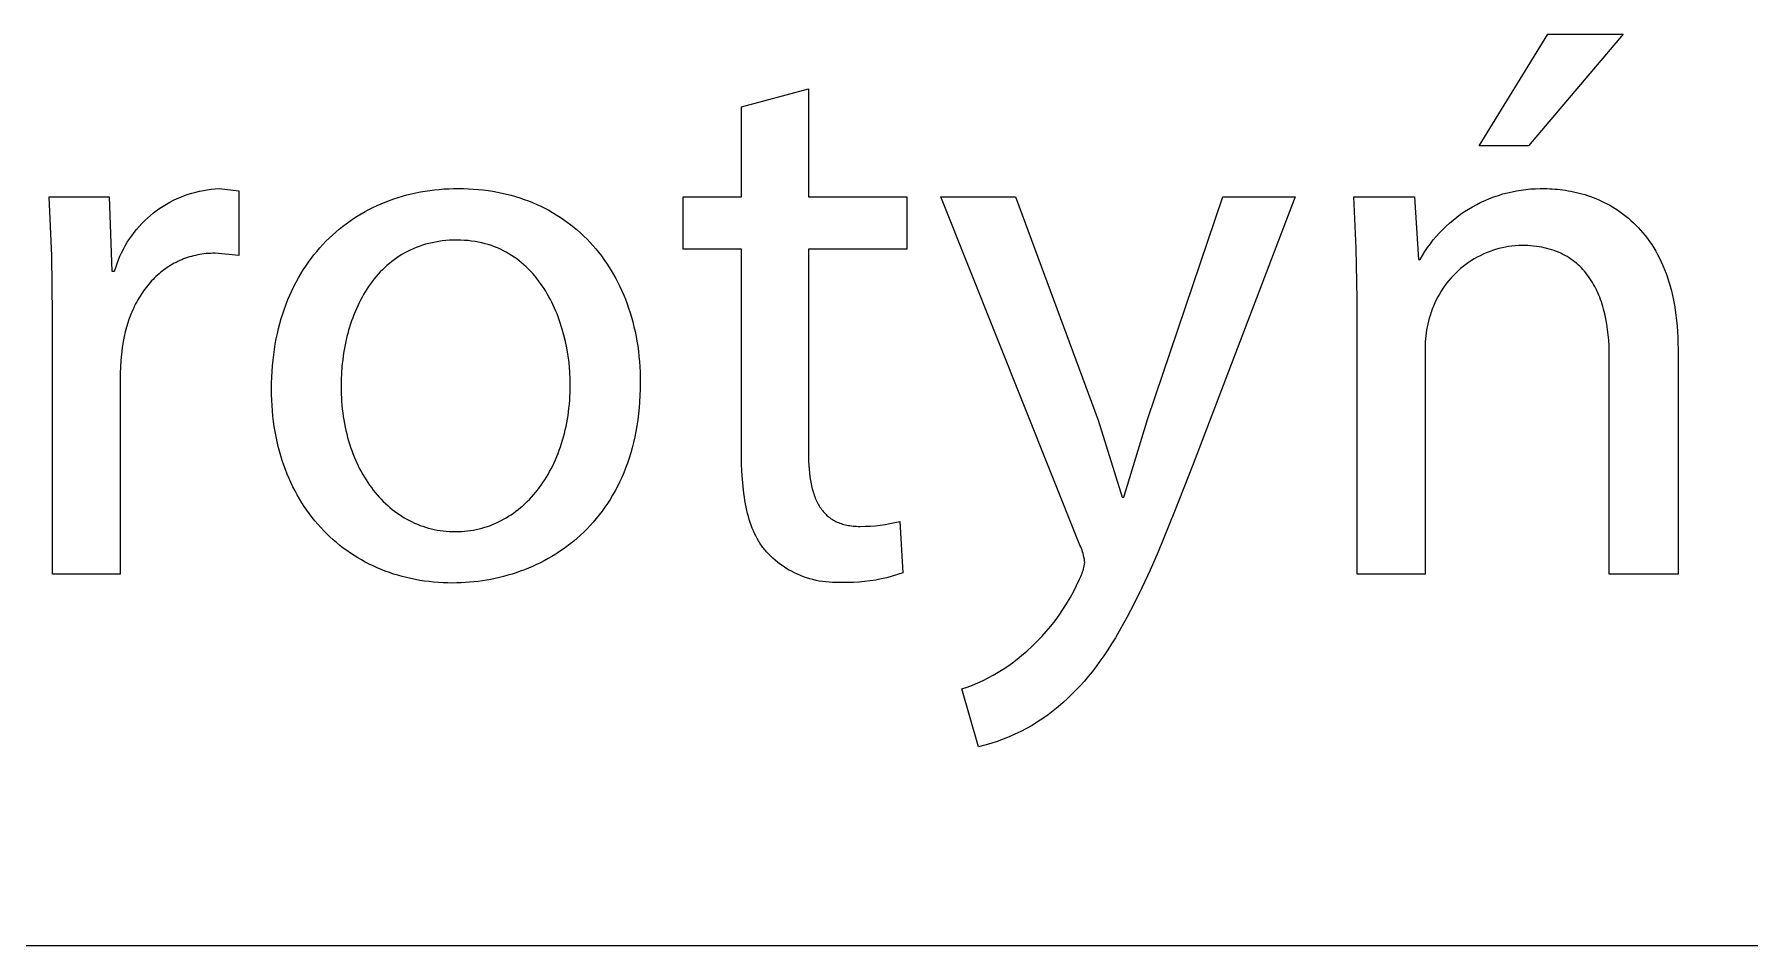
# Model space of a CAD drawing. Header units: millimetres. Extents: x -1283 to 2747, y -259 to 2557.
# Drawn here: x 2110.9 to 2199.6, y -258.7 to -211.5 of the extents above; entities that cross this region are included whole.
import ezdxf

# ---------------------------------------------------------------- set-up
doc = ezdxf.new("R2010")
doc.units = ezdxf.units.MM
doc.header["$MEASUREMENT"] = 0
doc.layers.add('Domyślny', color=7, linetype='Continuous', true_color=0x000000)

msp = doc.modelspace()

# ---------------------------------------------------------------- linework, layer by layer
at = {"layer": 'Domyślny', "color": 18, "lineweight": 15, "true_color": 0x000000}
for p, q in [((2185.637, -217.315), (2189.194, -211.544)), ((2193.099, -211.544), (2188.187, -217.315)), ((2189.194, -211.544), (2193.099, -211.544)), ((2147.461, -215.288), (2150.924, -214.362)), ((2150.924, -214.362), (2150.924, -219.958)), ((2147.461, -219.958), (2147.461, -215.288)), ((2188.187, -217.315), (2185.637, -217.315)), ((2111.754, -223.01), (2111.628, -219.958)), ((2111.628, -219.958), (2114.728, -219.958)), ((2114.728, -219.958), (2114.862, -223.797)), ((2117.877, -220.226), (2118.058, -220.132)), ((2118.058, -220.132), (2118.243, -220.045)), ((2118.243, -220.045), (2118.431, -219.964)), ((2118.431, -219.964), (2118.621, -219.89)), ((2118.621, -219.89), (2118.814, -219.822)), ((2118.814, -219.822), (2119.01, -219.761)), ((2119.01, -219.761), (2119.207, -219.707)), ((2119.207, -219.707), (2119.406, -219.66)), ((2119.406, -219.66), (2119.606, -219.62)), ((2119.606, -219.62), (2119.808, -219.586)), ((2119.808, -219.586), (2120.011, -219.56)), ((2120.011, -219.56), (2120.214, -219.541)), ((2120.214, -219.541), (2120.419, -219.529)), ((2120.419, -219.529), (2121.438, -219.636)), ((2121.438, -219.636), (2121.438, -222.991)), ((2129.022, -220.221), (2129.241, -220.137)), ((2129.241, -220.137), (2129.462, -220.058)), ((2129.462, -220.058), (2129.687, -219.985)), ((2129.687, -219.985), (2129.913, -219.917)), ((2129.913, -219.917), (2130.143, -219.854)), ((2130.143, -219.854), (2130.374, -219.797)), ((2130.374, -219.797), (2130.609, -219.745)), ((2130.609, -219.745), (2130.845, -219.698)), ((2130.845, -219.698), (2131.084, -219.657)), ((2131.084, -219.657), (2131.324, -219.621)), ((2131.324, -219.621), (2131.567, -219.59)), ((2131.567, -219.59), (2131.812, -219.565)), ((2131.812, -219.565), (2132.059, -219.546)), ((2132.059, -219.546), (2132.307, -219.532)), ((2132.307, -219.532), (2132.558, -219.524)), ((2132.558, -219.524), (2132.81, -219.521)), ((2132.81, -219.521), (2133.071, -219.524)), ((2133.071, -219.524), (2133.33, -219.533)), ((2133.33, -219.533), (2133.586, -219.548)), ((2133.586, -219.548), (2133.84, -219.568)), ((2133.84, -219.568), (2134.09, -219.595)), ((2134.09, -219.595), (2134.338, -219.627)), ((2134.338, -219.627), (2134.583, -219.664)), ((2134.583, -219.664), (2134.825, -219.708)), ((2134.825, -219.708), (2135.063, -219.757)), ((2135.063, -219.757), (2135.299, -219.811)), ((2135.299, -219.811), (2135.532, -219.871)), ((2135.532, -219.871), (2135.761, -219.937)), ((2135.761, -219.937), (2135.987, -220.008)), ((2135.987, -220.008), (2136.21, -220.084)), ((2136.21, -220.084), (2136.43, -220.165)), ((2136.43, -220.165), (2136.646, -220.252)), ((2144.441, -222.669), (2144.441, -219.958)), ((2144.441, -219.958), (2147.461, -219.958)), ((2150.924, -219.958), (2156.01, -219.958)), ((2156.01, -219.958), (2156.01, -222.669)), ((2164.974, -237.969), (2157.767, -219.958)), ((2157.767, -219.958), (2161.632, -219.958)), ((2161.632, -219.958), (2165.913, -231.5)), ((2168.49, -231.42), (2172.368, -219.958)), ((2176.113, -219.958), (2170.798, -233.876)), ((2172.368, -219.958), (2176.113, -219.958)), ((2179.28, -222.601), (2179.155, -219.958)), ((2179.155, -219.958), (2182.295, -219.958)), ((2182.295, -219.958), (2182.497, -223.193)), ((2185.727, -220.237), (2185.949, -220.135)), ((2185.949, -220.135), (2186.173, -220.041)), ((2186.173, -220.041), (2186.401, -219.954)), ((2186.401, -219.954), (2186.632, -219.875)), ((2186.632, -219.875), (2186.865, -219.804)), ((2186.865, -219.804), (2187.1, -219.741)), ((2187.1, -219.741), (2187.338, -219.686)), ((2187.338, -219.686), (2187.577, -219.639)), ((2187.577, -219.639), (2187.817, -219.6)), ((2187.817, -219.6), (2188.059, -219.569)), ((2188.059, -219.569), (2188.302, -219.547)), ((2188.302, -219.547), (2188.545, -219.533)), ((2188.545, -219.533), (2188.789, -219.527)), ((2188.789, -219.527), (2189.033, -219.529)), ((2189.033, -219.529), (2189.16, -219.53)), ((2189.16, -219.53), (2189.29, -219.534)), ((2189.29, -219.534), (2189.421, -219.54)), ((2189.421, -219.54), (2189.555, -219.549)), ((2189.555, -219.549), (2189.69, -219.56)), ((2189.69, -219.56), (2189.826, -219.574)), ((2189.826, -219.574), (2189.964, -219.591)), ((2189.964, -219.591), (2190.103, -219.611)), ((2190.103, -219.611), (2190.244, -219.634)), ((2190.244, -219.634), (2190.385, -219.66)), ((2190.385, -219.66), (2190.528, -219.689)), ((2190.528, -219.689), (2190.671, -219.722)), ((2190.671, -219.722), (2190.815, -219.757)), ((2190.815, -219.757), (2190.959, -219.797)), ((2190.959, -219.797), (2191.104, -219.839)), ((2191.104, -219.839), (2191.248, -219.885)), ((2191.248, -219.885), (2191.393, -219.935)), ((2191.393, -219.935), (2191.538, -219.988)), ((2191.538, -219.988), (2191.683, -220.046)), ((2191.683, -220.046), (2191.828, -220.107)), ((2191.828, -220.107), (2191.972, -220.172)), ((2191.972, -220.172), (2192.116, -220.241)), ((2116.562, -221.191), (2116.711, -221.051)), ((2116.711, -221.051), (2116.865, -220.916)), ((2116.865, -220.916), (2117.023, -220.787)), ((2117.023, -220.787), (2117.186, -220.663)), ((2117.186, -220.663), (2117.353, -220.545)), ((2117.353, -220.545), (2117.524, -220.433)), ((2117.524, -220.433), (2117.698, -220.326)), ((2117.698, -220.326), (2117.877, -220.226)), ((2127.377, -221.076), (2127.572, -220.952)), ((2127.572, -220.952), (2127.77, -220.832)), ((2127.77, -220.832), (2127.971, -220.717)), ((2127.971, -220.717), (2128.175, -220.608)), ((2128.175, -220.608), (2128.382, -220.503)), ((2128.382, -220.503), (2128.592, -220.404)), ((2128.592, -220.404), (2128.806, -220.31)), ((2128.806, -220.31), (2129.022, -220.221)), ((2136.646, -220.252), (2136.859, -220.343)), ((2136.859, -220.343), (2137.069, -220.44)), ((2137.069, -220.44), (2137.275, -220.542)), ((2137.275, -220.542), (2137.478, -220.649)), ((2137.478, -220.649), (2137.677, -220.761)), ((2137.677, -220.761), (2137.872, -220.878)), ((2137.872, -220.878), (2138.064, -221)), ((2138.064, -221), (2138.252, -221.127)), ((2184.292, -221.152), (2184.483, -221)), ((2184.483, -221), (2184.679, -220.856)), ((2184.679, -220.856), (2184.88, -220.718)), ((2184.88, -220.718), (2185.086, -220.587)), ((2185.086, -220.587), (2185.296, -220.463)), ((2185.296, -220.463), (2185.509, -220.347)), ((2185.509, -220.347), (2185.727, -220.237)), ((2192.116, -220.241), (2192.259, -220.314)), ((2192.259, -220.314), (2192.401, -220.392)), ((2192.401, -220.392), (2192.542, -220.473)), ((2192.542, -220.473), (2192.682, -220.559)), ((2192.682, -220.559), (2192.821, -220.65)), ((2192.821, -220.65), (2192.959, -220.745)), ((2192.959, -220.745), (2193.095, -220.844)), ((2193.095, -220.844), (2193.229, -220.949)), ((2193.229, -220.949), (2193.362, -221.057)), ((2193.362, -221.057), (2193.493, -221.171)), ((2115.895, -221.965), (2116.018, -221.801)), ((2116.018, -221.801), (2116.146, -221.642)), ((2116.146, -221.642), (2116.279, -221.487)), ((2116.279, -221.487), (2116.418, -221.336)), ((2116.418, -221.336), (2116.562, -221.191)), ((2126.114, -222.088), (2126.283, -221.929)), ((2126.283, -221.929), (2126.457, -221.774)), ((2126.457, -221.774), (2126.634, -221.625)), ((2126.634, -221.625), (2126.814, -221.48)), ((2126.814, -221.48), (2126.998, -221.341)), ((2126.998, -221.341), (2127.186, -221.206)), ((2127.186, -221.206), (2127.377, -221.076)), ((2138.252, -221.127), (2138.436, -221.258)), ((2138.436, -221.258), (2138.616, -221.394)), ((2138.616, -221.394), (2138.793, -221.535)), ((2138.793, -221.535), (2138.966, -221.68)), ((2138.966, -221.68), (2139.135, -221.83)), ((2139.135, -221.83), (2139.3, -221.985)), ((2183.418, -221.999), (2183.581, -221.818)), ((2183.581, -221.818), (2183.75, -221.643)), ((2183.75, -221.643), (2183.925, -221.473)), ((2183.925, -221.473), (2184.106, -221.309)), ((2184.106, -221.309), (2184.292, -221.152)), ((2193.493, -221.171), (2193.622, -221.29)), ((2193.622, -221.29), (2193.749, -221.414)), ((2193.749, -221.414), (2193.874, -221.542)), ((2193.874, -221.542), (2193.996, -221.676)), ((2193.996, -221.676), (2194.116, -221.815)), ((2194.116, -221.815), (2194.233, -221.96)), ((2194.233, -221.96), (2194.348, -222.11)), ((2115.287, -223.028), (2115.373, -222.842)), ((2115.373, -222.842), (2115.465, -222.66)), ((2115.465, -222.66), (2115.563, -222.48)), ((2115.563, -222.48), (2115.668, -222.305)), ((2115.668, -222.305), (2115.779, -222.133)), ((2115.779, -222.133), (2115.895, -221.965)), ((2125.327, -222.956), (2125.476, -222.773)), ((2125.476, -222.773), (2125.629, -222.594)), ((2125.629, -222.594), (2125.787, -222.421)), ((2125.787, -222.421), (2125.948, -222.252)), ((2125.948, -222.252), (2126.114, -222.088)), ((2130.169, -222.778), (2130.025, -222.855)), ((2130.316, -222.706), (2130.169, -222.778)), ((2130.467, -222.638), (2130.316, -222.706)), ((2130.621, -222.574), (2130.467, -222.638)), ((2130.778, -222.515), (2130.621, -222.574)), ((2130.938, -222.46), (2130.778, -222.515)), ((2131.102, -222.41), (2130.938, -222.46)), ((2131.269, -222.365), (2131.102, -222.41)), ((2131.44, -222.325), (2131.269, -222.365)), ((2131.614, -222.29), (2131.44, -222.325)), ((2131.791, -222.261), (2131.614, -222.29)), ((2131.972, -222.236), (2131.791, -222.261)), ((2132.156, -222.217), (2131.972, -222.236)), ((2132.344, -222.203), (2132.156, -222.217)), ((2132.535, -222.194), (2132.344, -222.203)), ((2132.729, -222.192), (2132.535, -222.194)), ((2132.924, -222.195), (2132.729, -222.192)), ((2133.116, -222.204), (2132.924, -222.195)), ((2133.303, -222.219), (2133.116, -222.204)), ((2133.487, -222.239), (2133.303, -222.219)), ((2133.668, -222.266), (2133.487, -222.239)), ((2133.844, -222.298), (2133.668, -222.266)), ((2134.018, -222.335), (2133.844, -222.298)), ((2134.187, -222.378), (2134.018, -222.335)), ((2134.353, -222.426), (2134.187, -222.378)), ((2134.516, -222.479), (2134.353, -222.426)), ((2134.675, -222.537), (2134.516, -222.479)), ((2134.83, -222.6), (2134.675, -222.537)), ((2134.982, -222.667), (2134.83, -222.6)), ((2135.131, -222.74), (2134.982, -222.667)), ((2135.276, -222.816), (2135.131, -222.74)), ((2135.418, -222.897), (2135.276, -222.816)), ((2139.3, -221.985), (2139.461, -222.144)), ((2139.461, -222.144), (2139.617, -222.307)), ((2139.617, -222.307), (2139.77, -222.475)), ((2139.77, -222.475), (2139.919, -222.647)), ((2139.919, -222.647), (2140.063, -222.824)), ((2140.063, -222.824), (2140.203, -223.004)), ((2147.461, -222.669), (2144.441, -222.669)), ((2147.461, -233.325), (2147.461, -222.669)), ((2156.01, -222.669), (2150.924, -222.669)), ((2150.924, -222.669), (2150.924, -233.191)), ((2179.316, -225.246), (2179.28, -222.601)), ((2182.7, -222.982), (2182.83, -222.776)), ((2182.83, -222.776), (2182.967, -222.575)), ((2182.967, -222.575), (2183.111, -222.378)), ((2183.111, -222.378), (2183.261, -222.186)), ((2183.261, -222.186), (2183.418, -221.999)), ((2186.163, -222.792), (2186.002, -222.855)), ((2186.325, -222.733), (2186.163, -222.792)), ((2186.49, -222.681), (2186.325, -222.733)), ((2186.656, -222.634), (2186.49, -222.681)), ((2186.824, -222.593), (2186.656, -222.634)), ((2186.993, -222.557), (2186.824, -222.593)), ((2187.163, -222.528), (2186.993, -222.557)), ((2187.335, -222.504), (2187.163, -222.528)), ((2187.506, -222.486), (2187.335, -222.504)), ((2187.679, -222.474), (2187.506, -222.486)), ((2187.852, -222.468), (2187.679, -222.474)), ((2188.007, -222.47), (2187.852, -222.468)), ((2188.16, -222.476), (2188.007, -222.47)), ((2188.309, -222.485), (2188.16, -222.476)), ((2188.455, -222.498), (2188.309, -222.485)), ((2188.598, -222.515), (2188.455, -222.498)), ((2188.738, -222.536), (2188.598, -222.515)), ((2188.875, -222.56), (2188.738, -222.536)), ((2189.009, -222.587), (2188.875, -222.56)), ((2189.14, -222.618), (2189.009, -222.587)), ((2189.268, -222.653), (2189.14, -222.618)), ((2189.393, -222.69), (2189.268, -222.653)), ((2189.515, -222.731), (2189.393, -222.69)), ((2189.634, -222.776), (2189.515, -222.731)), ((2189.75, -222.823), (2189.634, -222.776)), ((2189.863, -222.874), (2189.75, -222.823)), ((2194.348, -222.11), (2194.459, -222.265)), ((2194.459, -222.265), (2194.568, -222.426)), ((2194.568, -222.426), (2194.673, -222.592)), ((2194.673, -222.592), (2194.775, -222.764)), ((2194.775, -222.764), (2194.874, -222.942)), ((2111.789, -226.065), (2111.754, -223.01)), ((2115.01, -223.797), (2115.069, -223.601)), ((2115.069, -223.601), (2115.135, -223.407)), ((2115.135, -223.407), (2115.208, -223.216)), ((2115.208, -223.216), (2115.287, -223.028)), ((2117.561, -223.733), (2117.476, -223.797)), ((2117.647, -223.67), (2117.561, -223.733)), ((2117.734, -223.61), (2117.647, -223.67)), ((2117.823, -223.552), (2117.734, -223.61)), ((2117.913, -223.496), (2117.823, -223.552)), ((2118.005, -223.443), (2117.913, -223.496)), ((2118.097, -223.391), (2118.005, -223.443)), ((2118.192, -223.342), (2118.097, -223.391)), ((2118.287, -223.295), (2118.192, -223.342)), ((2118.384, -223.25), (2118.287, -223.295)), ((2118.482, -223.208), (2118.384, -223.25)), ((2118.581, -223.168), (2118.482, -223.208)), ((2118.682, -223.131), (2118.581, -223.168)), ((2118.784, -223.096), (2118.682, -223.131)), ((2118.887, -223.063), (2118.784, -223.096)), ((2118.991, -223.033), (2118.887, -223.063)), ((2119.097, -223.005), (2118.991, -223.033)), ((2119.204, -222.98), (2119.097, -223.005)), ((2119.312, -222.957), (2119.204, -222.98)), ((2119.421, -222.937), (2119.312, -222.957)), ((2119.531, -222.92), (2119.421, -222.937)), ((2119.643, -222.905), (2119.531, -222.92)), ((2119.755, -222.893), (2119.643, -222.905)), ((2119.869, -222.883), (2119.755, -222.893)), ((2119.984, -222.876), (2119.869, -222.883)), ((2120.1, -222.872), (2119.984, -222.876)), ((2120.217, -222.871), (2120.1, -222.872)), ((2121.438, -222.991), (2120.217, -222.871)), ((2124.645, -223.941), (2124.773, -223.734)), ((2124.773, -223.734), (2124.904, -223.533)), ((2124.904, -223.533), (2125.041, -223.336)), ((2125.041, -223.336), (2125.182, -223.143)), ((2125.182, -223.143), (2125.327, -222.956)), ((2128.876, -223.725), (2128.764, -223.839)), ((2128.991, -223.613), (2128.876, -223.725)), ((2129.109, -223.506), (2128.991, -223.613)), ((2129.23, -223.401), (2129.109, -223.506)), ((2129.355, -223.301), (2129.23, -223.401)), ((2129.482, -223.204), (2129.355, -223.301)), ((2129.613, -223.111), (2129.482, -223.204)), ((2129.747, -223.022), (2129.613, -223.111)), ((2129.885, -222.936), (2129.747, -223.022)), ((2130.025, -222.855), (2129.885, -222.936)), ((2135.556, -222.983), (2135.418, -222.897)), ((2135.691, -223.072), (2135.556, -222.983)), ((2135.823, -223.166), (2135.691, -223.072)), ((2135.951, -223.263), (2135.823, -223.166)), ((2136.076, -223.365), (2135.951, -223.263)), ((2136.197, -223.47), (2136.076, -223.365)), ((2136.316, -223.578), (2136.197, -223.47)), ((2136.431, -223.691), (2136.316, -223.578)), ((2136.543, -223.806), (2136.431, -223.691)), ((2140.203, -223.004), (2140.339, -223.189)), ((2140.339, -223.189), (2140.47, -223.378)), ((2140.47, -223.378), (2140.597, -223.571)), ((2140.597, -223.571), (2140.72, -223.768)), ((2182.497, -223.193), (2182.577, -223.193)), ((2182.577, -223.193), (2182.7, -222.982)), ((2184.68, -223.664), (2184.55, -223.778)), ((2184.814, -223.554), (2184.68, -223.664)), ((2184.951, -223.449), (2184.814, -223.554)), ((2185.092, -223.349), (2184.951, -223.449)), ((2185.237, -223.254), (2185.092, -223.349)), ((2185.384, -223.164), (2185.237, -223.254)), ((2185.534, -223.079), (2185.384, -223.164)), ((2185.688, -222.999), (2185.534, -223.079)), ((2185.844, -222.925), (2185.688, -222.999)), ((2186.002, -222.855), (2185.844, -222.925)), ((2189.974, -222.928), (2189.863, -222.874)), ((2190.081, -222.985), (2189.974, -222.928)), ((2190.186, -223.045), (2190.081, -222.985)), ((2190.288, -223.108), (2190.186, -223.045)), ((2190.387, -223.174), (2190.288, -223.108)), ((2190.484, -223.243), (2190.387, -223.174)), ((2190.578, -223.314), (2190.484, -223.243)), ((2190.669, -223.389), (2190.578, -223.314)), ((2190.757, -223.466), (2190.669, -223.389)), ((2190.843, -223.546), (2190.757, -223.466)), ((2190.926, -223.628), (2190.843, -223.546)), ((2191.007, -223.713), (2190.926, -223.628)), ((2191.084, -223.801), (2191.007, -223.713)), ((2194.874, -222.942), (2194.969, -223.126)), ((2194.969, -223.126), (2195.061, -223.315)), ((2195.061, -223.315), (2195.149, -223.511)), ((2195.149, -223.511), (2195.232, -223.713)), ((2195.232, -223.713), (2195.312, -223.921)), ((2114.862, -223.797), (2115.01, -223.797)), ((2116.711, -224.553), (2116.643, -224.639)), ((2116.781, -224.469), (2116.711, -224.553)), ((2116.852, -224.386), (2116.781, -224.469)), ((2116.925, -224.306), (2116.852, -224.386)), ((2116.999, -224.227), (2116.925, -224.306)), ((2117.075, -224.151), (2116.999, -224.227)), ((2117.152, -224.076), (2117.075, -224.151)), ((2117.231, -224.003), (2117.152, -224.076)), ((2117.312, -223.933), (2117.231, -224.003)), ((2117.393, -223.864), (2117.312, -223.933)), ((2117.476, -223.797), (2117.393, -223.864)), ((2124.183, -224.811), (2124.291, -224.587)), ((2124.291, -224.587), (2124.404, -224.367)), ((2124.404, -224.367), (2124.523, -224.152)), ((2124.523, -224.152), (2124.645, -223.941)), ((2128.16, -224.592), (2128.07, -224.728)), ((2128.253, -224.459), (2128.16, -224.592)), ((2128.349, -224.329), (2128.253, -224.459)), ((2128.448, -224.202), (2128.349, -224.329)), ((2128.55, -224.078), (2128.448, -224.202)), ((2128.656, -223.957), (2128.55, -224.078)), ((2128.764, -223.839), (2128.656, -223.957)), ((2136.651, -223.925), (2136.543, -223.806)), ((2136.757, -224.046), (2136.651, -223.925)), ((2136.859, -224.171), (2136.757, -224.046)), ((2136.958, -224.299), (2136.859, -224.171)), ((2137.054, -224.429), (2136.958, -224.299)), ((2137.147, -224.562), (2137.054, -224.429)), ((2137.237, -224.698), (2137.147, -224.562)), ((2140.72, -223.768), (2140.838, -223.969)), ((2140.838, -223.969), (2140.952, -224.174)), ((2140.952, -224.174), (2141.061, -224.383)), ((2141.061, -224.383), (2141.165, -224.595)), ((2141.165, -224.595), (2141.265, -224.812)), ((2183.859, -224.548), (2183.76, -224.69)), ((2183.963, -224.41), (2183.859, -224.548)), ((2184.072, -224.276), (2183.963, -224.41)), ((2184.185, -224.145), (2184.072, -224.276)), ((2184.303, -224.018), (2184.185, -224.145)), ((2184.424, -223.896), (2184.303, -224.018)), ((2184.55, -223.778), (2184.424, -223.896)), ((2191.16, -223.891), (2191.084, -223.801)), ((2191.233, -223.984), (2191.16, -223.891)), ((2191.303, -224.079), (2191.233, -223.984)), ((2191.371, -224.176), (2191.303, -224.079)), ((2191.437, -224.275), (2191.371, -224.176)), ((2191.5, -224.377), (2191.437, -224.275)), ((2191.56, -224.481), (2191.5, -224.377)), ((2191.618, -224.588), (2191.56, -224.481)), ((2191.674, -224.696), (2191.618, -224.588)), ((2195.312, -223.921), (2195.387, -224.135)), ((2195.387, -224.135), (2195.459, -224.356)), ((2195.459, -224.356), (2195.525, -224.583)), ((2195.525, -224.583), (2195.587, -224.816)), ((2116.1, -225.491), (2116.048, -225.594)), ((2116.154, -225.39), (2116.1, -225.491)), ((2116.209, -225.29), (2116.154, -225.39)), ((2116.267, -225.192), (2116.209, -225.29)), ((2116.325, -225.095), (2116.267, -225.192)), ((2116.386, -225.001), (2116.325, -225.095)), ((2116.447, -224.908), (2116.386, -225.001)), ((2116.511, -224.816), (2116.447, -224.908)), ((2116.576, -224.727), (2116.511, -224.816)), ((2116.643, -224.639), (2116.576, -224.727)), ((2123.798, -225.753), (2123.887, -225.511)), ((2123.887, -225.511), (2123.98, -225.273)), ((2123.98, -225.273), (2124.079, -225.04)), ((2124.079, -225.04), (2124.183, -224.811)), ((2127.665, -225.442), (2127.593, -225.592)), ((2127.74, -225.295), (2127.665, -225.442)), ((2127.818, -225.149), (2127.74, -225.295)), ((2127.899, -225.006), (2127.818, -225.149)), ((2127.983, -224.866), (2127.899, -225.006)), ((2128.07, -224.728), (2127.983, -224.866)), ((2137.324, -224.836), (2137.237, -224.698)), ((2137.407, -224.976), (2137.324, -224.836)), ((2137.488, -225.119), (2137.407, -224.976)), ((2137.565, -225.263), (2137.488, -225.119)), ((2137.64, -225.41), (2137.565, -225.263)), ((2137.712, -225.558), (2137.64, -225.41)), ((2141.265, -224.812), (2141.36, -225.032)), ((2141.36, -225.032), (2141.451, -225.255)), ((2141.451, -225.255), (2141.536, -225.483)), ((2141.536, -225.483), (2141.617, -225.714)), ((2179.316, -239.485), (2179.316, -225.246)), ((2183.34, -225.444), (2183.272, -225.603)), ((2183.414, -225.287), (2183.34, -225.444)), ((2183.493, -225.134), (2183.414, -225.287)), ((2183.577, -224.983), (2183.493, -225.134)), ((2183.666, -224.835), (2183.577, -224.983)), ((2183.76, -224.69), (2183.666, -224.835)), ((2191.728, -224.806), (2191.674, -224.696)), ((2191.779, -224.919), (2191.728, -224.806)), ((2191.828, -225.033), (2191.779, -224.919)), ((2191.875, -225.149), (2191.828, -225.033)), ((2191.919, -225.267), (2191.875, -225.149)), ((2191.961, -225.387), (2191.919, -225.267)), ((2192.001, -225.509), (2191.961, -225.387)), ((2192.039, -225.632), (2192.001, -225.509)), ((2195.587, -224.816), (2195.645, -225.056)), ((2195.645, -225.056), (2195.697, -225.303)), ((2195.697, -225.303), (2195.745, -225.557)), ((2111.789, -239.485), (2111.789, -226.065)), ((2115.732, -226.356), (2115.693, -226.471)), ((2115.772, -226.243), (2115.732, -226.356)), ((2115.813, -226.131), (2115.772, -226.243)), ((2115.857, -226.021), (2115.813, -226.131)), ((2115.902, -225.912), (2115.857, -226.021)), ((2115.949, -225.804), (2115.902, -225.912)), ((2115.998, -225.698), (2115.949, -225.804)), ((2116.048, -225.594), (2115.998, -225.698)), ((2123.564, -226.506), (2123.637, -226.25)), ((2123.637, -226.25), (2123.715, -226)), ((2123.715, -226), (2123.798, -225.753)), ((2127.278, -226.37), (2127.224, -226.531)), ((2127.335, -226.211), (2127.278, -226.37)), ((2127.395, -226.053), (2127.335, -226.211)), ((2127.458, -225.898), (2127.395, -226.053)), ((2127.524, -225.744), (2127.458, -225.898)), ((2127.593, -225.592), (2127.524, -225.744)), ((2137.78, -225.708), (2137.712, -225.558)), ((2137.846, -225.86), (2137.78, -225.708)), ((2137.909, -226.013), (2137.846, -225.86)), ((2137.969, -226.168), (2137.909, -226.013)), ((2138.026, -226.324), (2137.969, -226.168)), ((2138.08, -226.48), (2138.026, -226.324)), ((2141.617, -225.714), (2141.693, -225.948)), ((2141.693, -225.948), (2141.764, -226.186)), ((2141.764, -226.186), (2141.83, -226.428)), ((2183.011, -226.386), (2182.973, -226.535)), ((2183.053, -226.238), (2183.011, -226.386)), ((2183.101, -226.092), (2183.053, -226.238)), ((2183.152, -225.927), (2183.101, -226.092)), ((2183.209, -225.764), (2183.152, -225.927)), ((2183.272, -225.603), (2183.209, -225.764)), ((2192.075, -225.757), (2192.039, -225.632)), ((2192.108, -225.884), (2192.075, -225.757)), ((2192.139, -226.012), (2192.108, -225.884)), ((2192.196, -226.273), (2192.139, -226.012)), ((2192.244, -226.54), (2192.196, -226.273)), ((2195.745, -225.557), (2195.787, -225.817)), ((2195.787, -225.817), (2195.825, -226.084)), ((2195.825, -226.084), (2195.857, -226.358)), ((2195.857, -226.358), (2195.883, -226.639)), ((2115.502, -227.186), (2115.453, -227.434)), ((2115.558, -226.942), (2115.502, -227.186)), ((2115.622, -226.704), (2115.558, -226.942)), ((2115.693, -226.471), (2115.622, -226.704)), ((2123.379, -227.297), (2123.435, -227.029)), ((2123.435, -227.029), (2123.497, -226.765)), ((2123.497, -226.765), (2123.564, -226.506)), ((2127.036, -227.187), (2126.996, -227.354)), ((2127.079, -227.021), (2127.036, -227.187)), ((2127.124, -226.856), (2127.079, -227.021)), ((2127.173, -226.693), (2127.124, -226.856)), ((2127.224, -226.531), (2127.173, -226.693)), ((2138.131, -226.638), (2138.08, -226.48)), ((2138.18, -226.797), (2138.131, -226.638)), ((2138.268, -227.117), (2138.18, -226.797)), ((2138.346, -227.44), (2138.268, -227.117)), ((2141.83, -226.428), (2141.891, -226.672)), ((2141.891, -226.672), (2141.947, -226.92)), ((2141.947, -226.92), (2141.998, -227.172)), ((2141.998, -227.172), (2142.043, -227.426)), ((2182.87, -227.141), (2182.856, -227.294)), ((2182.888, -226.988), (2182.87, -227.141)), ((2182.911, -226.836), (2182.888, -226.988)), ((2182.94, -226.685), (2182.911, -226.836)), ((2182.973, -226.535), (2182.94, -226.685)), ((2192.285, -226.812), (2192.244, -226.54)), ((2192.318, -227.089), (2192.285, -226.812)), ((2192.343, -227.371), (2192.318, -227.089)), ((2195.883, -226.639), (2195.904, -226.928)), ((2195.904, -226.928), (2195.919, -227.223)), ((2195.919, -227.223), (2195.928, -227.526)), ((2115.366, -228.091), (2115.336, -228.422)), ((2115.405, -227.762), (2115.366, -228.091)), ((2115.453, -227.434), (2115.405, -227.762)), ((2123.21, -228.41), (2123.244, -228.126)), ((2123.244, -228.126), (2123.283, -227.845)), ((2123.283, -227.845), (2123.328, -227.569)), ((2123.328, -227.569), (2123.379, -227.297)), ((2126.865, -228.033), (2126.816, -228.376)), ((2126.925, -227.692), (2126.865, -228.033)), ((2126.996, -227.354), (2126.925, -227.692)), ((2138.413, -227.763), (2138.346, -227.44)), ((2138.469, -228.087), (2138.413, -227.763)), ((2138.514, -228.411), (2138.469, -228.087)), ((2142.043, -227.426), (2142.084, -227.684)), ((2142.084, -227.684), (2142.119, -227.945)), ((2142.119, -227.945), (2142.149, -228.209)), ((2182.848, -227.448), (2182.844, -227.602)), ((2182.844, -227.602), (2182.846, -227.756)), ((2182.846, -227.756), (2182.846, -239.485)), ((2182.856, -227.294), (2182.848, -227.448)), ((2192.36, -227.657), (2192.343, -227.371)), ((2192.371, -227.946), (2192.36, -227.657)), ((2192.374, -228.239), (2192.371, -227.946)), ((2195.928, -227.526), (2195.931, -227.836)), ((2195.931, -227.836), (2195.931, -239.485)), ((2115.316, -228.753), (2115.305, -229.084)), ((2115.336, -228.422), (2115.316, -228.753)), ((2123.146, -229.289), (2123.161, -228.992)), ((2123.161, -228.992), (2123.183, -228.699)), ((2123.183, -228.699), (2123.21, -228.41)), ((2126.778, -228.721), (2126.752, -229.068)), ((2126.816, -228.376), (2126.778, -228.721)), ((2138.549, -228.733), (2138.514, -228.411)), ((2138.574, -229.052), (2138.549, -228.733)), ((2138.589, -229.368), (2138.574, -229.052)), ((2142.149, -228.209), (2142.174, -228.476)), ((2142.174, -228.476), (2142.193, -228.746)), ((2142.193, -228.746), (2142.207, -229.019)), ((2142.207, -229.019), (2142.215, -229.294)), ((2192.374, -239.485), (2192.374, -228.239)), ((2115.305, -229.084), (2115.305, -239.485)), ((2123.134, -229.895), (2123.137, -229.59)), ((2123.136, -230.183), (2123.134, -229.895)), ((2123.137, -229.59), (2123.146, -229.289)), ((2126.736, -229.414), (2126.73, -229.761)), ((2126.73, -229.761), (2126.732, -229.961)), ((2126.752, -229.068), (2126.736, -229.414)), ((2138.587, -230.089), (2138.592, -229.886)), ((2138.594, -229.68), (2138.589, -229.368)), ((2138.592, -229.886), (2138.594, -229.68)), ((2142.214, -229.908), (2142.203, -230.237)), ((2142.218, -229.573), (2142.214, -229.908)), ((2142.215, -229.294), (2142.218, -229.573)), ((2123.145, -230.467), (2123.136, -230.183)), ((2123.16, -230.748), (2123.145, -230.467)), ((2123.181, -231.025), (2123.16, -230.748)), ((2126.732, -229.961), (2126.737, -230.159)), ((2126.737, -230.159), (2126.746, -230.356)), ((2126.746, -230.356), (2126.759, -230.551)), ((2126.759, -230.551), (2126.775, -230.744)), ((2126.775, -230.744), (2126.794, -230.935)), ((2138.528, -230.885), (2138.548, -230.689)), ((2138.548, -230.689), (2138.565, -230.491)), ((2138.565, -230.491), (2138.577, -230.291)), ((2138.577, -230.291), (2138.587, -230.089)), ((2142.185, -230.56), (2142.16, -230.877)), ((2142.203, -230.237), (2142.185, -230.56)), ((2123.207, -231.299), (2123.181, -231.025)), ((2123.239, -231.569), (2123.207, -231.299)), ((2123.276, -231.836), (2123.239, -231.569)), ((2126.794, -230.935), (2126.817, -231.125)), ((2126.817, -231.125), (2126.843, -231.313)), ((2126.843, -231.313), (2126.873, -231.499)), ((2126.873, -231.499), (2126.905, -231.683)), ((2126.905, -231.683), (2126.942, -231.864)), ((2138.377, -231.833), (2138.414, -231.648)), ((2138.414, -231.648), (2138.447, -231.46)), ((2138.447, -231.46), (2138.478, -231.27)), ((2138.478, -231.27), (2138.505, -231.079)), ((2138.505, -231.079), (2138.528, -230.885)), ((2142.09, -231.494), (2142.045, -231.793)), ((2142.128, -231.188), (2142.09, -231.494)), ((2142.16, -230.877), (2142.128, -231.188)), ((2165.913, -231.5), (2167.161, -235.499)), ((2167.242, -235.499), (2168.49, -231.42)), ((2123.319, -232.099), (2123.276, -231.836)), ((2123.368, -232.358), (2123.319, -232.099)), ((2123.421, -232.614), (2123.368, -232.358)), ((2123.48, -232.866), (2123.421, -232.614)), ((2126.942, -231.864), (2126.981, -232.044)), ((2126.981, -232.044), (2127.023, -232.222)), ((2127.023, -232.222), (2127.069, -232.397)), ((2127.069, -232.397), (2127.118, -232.57)), ((2127.118, -232.57), (2127.17, -232.741)), ((2138.143, -232.724), (2138.196, -232.551)), ((2138.196, -232.551), (2138.246, -232.375)), ((2138.246, -232.375), (2138.293, -232.197)), ((2138.293, -232.197), (2138.336, -232.016)), ((2138.336, -232.016), (2138.377, -231.833)), ((2141.935, -232.375), (2141.871, -232.658)), ((2141.993, -232.087), (2141.935, -232.375)), ((2142.045, -231.793), (2141.993, -232.087)), ((2123.545, -233.114), (2123.48, -232.866)), ((2123.614, -233.358), (2123.545, -233.114)), ((2123.689, -233.599), (2123.614, -233.358)), ((2127.17, -232.741), (2127.225, -232.91)), ((2127.225, -232.91), (2127.283, -233.076)), ((2127.283, -233.076), (2127.344, -233.24)), ((2127.344, -233.24), (2127.408, -233.401)), ((2127.408, -233.401), (2127.475, -233.56)), ((2137.831, -233.553), (2137.899, -233.393)), ((2137.899, -233.393), (2137.964, -233.229)), ((2137.964, -233.229), (2138.027, -233.064)), ((2138.027, -233.064), (2138.086, -232.895)), ((2138.086, -232.895), (2138.143, -232.724)), ((2141.642, -233.47), (2141.554, -233.73)), ((2141.725, -233.205), (2141.642, -233.47)), ((2141.801, -232.934), (2141.725, -233.205)), ((2141.871, -232.658), (2141.801, -232.934)), ((2147.465, -233.749), (2147.461, -233.325)), ((2150.924, -233.191), (2150.926, -233.416)), ((2150.926, -233.416), (2150.932, -233.634)), ((2123.769, -233.835), (2123.689, -233.599)), ((2123.854, -234.068), (2123.769, -233.835)), ((2123.943, -234.297), (2123.854, -234.068)), ((2124.038, -234.521), (2123.943, -234.297)), ((2127.475, -233.56), (2127.545, -233.716)), ((2127.545, -233.716), (2127.618, -233.869)), ((2127.618, -233.869), (2127.693, -234.02)), ((2127.693, -234.02), (2127.772, -234.168)), ((2127.772, -234.168), (2127.853, -234.313)), ((2127.853, -234.313), (2127.937, -234.456)), ((2137.361, -234.457), (2137.446, -234.314)), ((2137.446, -234.314), (2137.528, -234.168)), ((2137.528, -234.168), (2137.608, -234.018)), ((2137.608, -234.018), (2137.685, -233.866)), ((2137.685, -233.866), (2137.759, -233.711)), ((2137.759, -233.711), (2137.831, -233.553)), ((2141.362, -234.232), (2141.257, -234.475)), ((2141.461, -233.984), (2141.362, -234.232)), ((2141.554, -233.73), (2141.461, -233.984)), ((2147.479, -234.16), (2147.465, -233.749)), ((2147.502, -234.557), (2147.479, -234.16)), ((2150.932, -233.634), (2150.942, -233.846)), ((2150.942, -233.846), (2150.957, -234.052)), ((2150.957, -234.052), (2150.977, -234.252)), ((2150.977, -234.252), (2151.001, -234.445)), ((2170.798, -233.876), (2169.877, -236.242)), ((2124.137, -234.742), (2124.038, -234.521)), ((2124.241, -234.959), (2124.137, -234.742)), ((2124.35, -235.171), (2124.241, -234.959)), ((2124.463, -235.38), (2124.35, -235.171)), ((2127.937, -234.456), (2128.023, -234.596)), ((2128.023, -234.596), (2128.113, -234.732)), ((2128.113, -234.732), (2128.205, -234.866)), ((2128.205, -234.866), (2128.299, -234.996)), ((2128.299, -234.996), (2128.396, -235.124)), ((2128.396, -235.124), (2128.496, -235.248)), ((2128.496, -235.248), (2128.598, -235.37)), ((2136.691, -235.375), (2136.794, -235.254)), ((2136.794, -235.254), (2136.895, -235.129)), ((2136.895, -235.129), (2136.993, -235.001)), ((2136.993, -235.001), (2137.089, -234.87)), ((2137.089, -234.87), (2137.182, -234.735)), ((2137.182, -234.735), (2137.273, -234.598)), ((2137.273, -234.598), (2137.361, -234.457)), ((2140.913, -235.169), (2140.788, -235.39)), ((2141.033, -234.943), (2140.913, -235.169)), ((2141.148, -234.712), (2141.033, -234.943)), ((2141.257, -234.475), (2141.148, -234.712)), ((2147.535, -234.941), (2147.502, -234.557)), ((2147.578, -235.311), (2147.535, -234.941)), ((2151.001, -234.445), (2151.03, -234.631)), ((2151.03, -234.631), (2151.063, -234.811)), ((2151.063, -234.811), (2151.082, -234.899)), ((2151.082, -234.899), (2151.102, -234.985)), ((2151.102, -234.985), (2151.123, -235.069)), ((2151.123, -235.069), (2151.146, -235.151)), ((2151.146, -235.151), (2151.169, -235.232)), ((2151.169, -235.232), (2151.194, -235.311)), ((2124.581, -235.584), (2124.463, -235.38)), ((2124.703, -235.784), (2124.581, -235.584)), ((2124.83, -235.98), (2124.703, -235.784)), ((2124.961, -236.172), (2124.83, -235.98)), ((2128.598, -235.37), (2128.702, -235.488)), ((2128.702, -235.488), (2128.809, -235.602)), ((2128.809, -235.602), (2128.918, -235.714)), ((2128.918, -235.714), (2129.03, -235.822)), ((2129.03, -235.822), (2129.144, -235.926)), ((2129.144, -235.926), (2129.26, -236.027)), ((2129.26, -236.027), (2129.379, -236.125)), ((2129.379, -236.125), (2129.5, -236.219)), ((2135.781, -236.225), (2135.903, -236.131)), ((2135.903, -236.131), (2136.022, -236.034)), ((2136.022, -236.034), (2136.139, -235.933)), ((2136.139, -235.933), (2136.254, -235.828)), ((2136.254, -235.828), (2136.367, -235.72)), ((2136.367, -235.72), (2136.477, -235.609)), ((2136.477, -235.609), (2136.585, -235.494)), ((2136.585, -235.494), (2136.691, -235.375)), ((2140.385, -236.018), (2140.242, -236.217)), ((2140.524, -235.814), (2140.385, -236.018)), ((2140.658, -235.605), (2140.524, -235.814)), ((2140.788, -235.39), (2140.658, -235.605)), ((2147.604, -235.491), (2147.578, -235.311)), ((2147.632, -235.667), (2147.604, -235.491)), ((2147.663, -235.84), (2147.632, -235.667)), ((2147.697, -236.009), (2147.663, -235.84)), ((2147.734, -236.175), (2147.697, -236.009)), ((2151.194, -235.311), (2151.221, -235.389)), ((2151.221, -235.389), (2151.248, -235.465)), ((2151.248, -235.465), (2151.277, -235.539)), ((2151.277, -235.539), (2151.308, -235.611)), ((2151.308, -235.611), (2151.339, -235.681)), ((2151.339, -235.681), (2151.373, -235.75)), ((2151.373, -235.75), (2151.407, -235.817)), ((2151.407, -235.817), (2151.443, -235.882)), ((2151.443, -235.882), (2151.48, -235.946)), ((2151.48, -235.946), (2151.519, -236.008)), ((2151.519, -236.008), (2151.559, -236.068)), ((2151.559, -236.068), (2151.601, -236.126)), ((2151.601, -236.126), (2151.644, -236.182)), ((2167.161, -235.499), (2167.242, -235.499)), ((2125.096, -236.359), (2124.961, -236.172)), ((2125.236, -236.542), (2125.096, -236.359)), ((2125.379, -236.72), (2125.236, -236.542)), ((2125.527, -236.894), (2125.379, -236.72)), ((2125.679, -237.064), (2125.527, -236.894)), ((2129.5, -236.219), (2129.623, -236.309)), ((2129.623, -236.309), (2129.748, -236.396)), ((2129.748, -236.396), (2129.875, -236.478)), ((2129.875, -236.478), (2130.004, -236.557)), ((2130.004, -236.557), (2130.136, -236.633)), ((2130.136, -236.633), (2130.269, -236.704)), ((2130.269, -236.704), (2130.404, -236.771)), ((2130.404, -236.771), (2130.541, -236.835)), ((2130.541, -236.835), (2130.681, -236.894)), ((2130.681, -236.894), (2130.822, -236.95)), ((2130.822, -236.95), (2130.965, -237.001)), ((2130.965, -237.001), (2131.109, -237.048)), ((2131.109, -237.048), (2131.256, -237.091)), ((2134.026, -237.092), (2134.172, -237.05)), ((2134.172, -237.05), (2134.316, -237.003)), ((2134.316, -237.003), (2134.458, -236.953)), ((2134.458, -236.953), (2134.599, -236.898)), ((2134.599, -236.898), (2134.738, -236.839)), ((2134.738, -236.839), (2134.875, -236.776)), ((2134.875, -236.776), (2135.01, -236.708)), ((2135.01, -236.708), (2135.144, -236.637)), ((2135.144, -236.637), (2135.275, -236.563)), ((2135.275, -236.563), (2135.405, -236.484)), ((2135.405, -236.484), (2135.532, -236.401)), ((2135.532, -236.401), (2135.658, -236.315)), ((2135.658, -236.315), (2135.781, -236.225)), ((2139.627, -236.957), (2139.464, -237.128)), ((2139.787, -236.78), (2139.627, -236.957)), ((2139.943, -236.598), (2139.787, -236.78)), ((2140.095, -236.41), (2139.943, -236.598)), ((2140.242, -236.217), (2140.095, -236.41)), ((2147.773, -236.337), (2147.734, -236.175)), ((2147.815, -236.495), (2147.773, -236.337)), ((2147.861, -236.649), (2147.815, -236.495)), ((2147.909, -236.8), (2147.861, -236.649)), ((2147.96, -236.947), (2147.909, -236.8)), ((2148.015, -237.091), (2147.96, -236.947)), ((2151.644, -236.182), (2151.689, -236.237)), ((2151.689, -236.237), (2151.735, -236.29)), ((2151.735, -236.29), (2151.782, -236.341)), ((2151.782, -236.341), (2151.832, -236.39)), ((2151.832, -236.39), (2151.882, -236.437)), ((2151.882, -236.437), (2151.934, -236.483)), ((2151.934, -236.483), (2151.961, -236.505)), ((2151.961, -236.505), (2151.988, -236.526)), ((2151.988, -236.526), (2152.016, -236.547)), ((2152.016, -236.547), (2152.044, -236.568)), ((2152.044, -236.568), (2152.072, -236.588)), ((2152.072, -236.588), (2152.101, -236.608)), ((2152.101, -236.608), (2152.13, -236.627)), ((2152.13, -236.627), (2152.159, -236.646)), ((2152.159, -236.646), (2152.219, -236.682)), ((2152.219, -236.682), (2152.281, -236.716)), ((2152.281, -236.716), (2152.345, -236.749)), ((2152.345, -236.749), (2152.41, -236.779)), ((2152.41, -236.779), (2152.477, -236.808)), ((2152.477, -236.808), (2152.545, -236.834)), ((2152.545, -236.834), (2152.615, -236.859)), ((2152.615, -236.859), (2152.687, -236.882)), ((2152.687, -236.882), (2152.761, -236.903)), ((2152.761, -236.903), (2152.836, -236.921)), ((2152.836, -236.921), (2152.913, -236.938)), ((2152.913, -236.938), (2152.992, -236.953)), ((2152.992, -236.953), (2153.072, -236.966)), ((2153.072, -236.966), (2153.155, -236.977)), ((2153.155, -236.977), (2153.239, -236.986)), ((2153.239, -236.986), (2153.325, -236.993)), ((2153.325, -236.993), (2153.413, -236.998)), ((2153.413, -236.998), (2153.503, -237.002)), ((2153.503, -237.002), (2153.594, -237.003)), ((2153.594, -237.003), (2153.854, -237.001)), ((2153.854, -237.001), (2154.113, -236.99)), ((2154.113, -236.99), (2154.371, -236.971)), ((2154.371, -236.971), (2154.629, -236.944)), ((2154.629, -236.944), (2154.886, -236.907)), ((2154.886, -236.907), (2155.142, -236.863)), ((2155.142, -236.863), (2155.396, -236.809)), ((2155.396, -236.809), (2155.648, -236.748)), ((2155.648, -236.748), (2155.809, -239.405)), ((2169.877, -236.242), (2169.016, -238.323)), ((2125.834, -237.229), (2125.679, -237.064)), ((2125.994, -237.39), (2125.834, -237.229)), ((2126.157, -237.546), (2125.994, -237.39)), ((2126.324, -237.698), (2126.157, -237.546)), ((2126.495, -237.845), (2126.324, -237.698)), ((2126.669, -237.987), (2126.495, -237.845)), ((2131.256, -237.091), (2131.404, -237.129)), ((2131.404, -237.129), (2131.554, -237.163)), ((2131.554, -237.163), (2131.706, -237.193)), ((2131.706, -237.193), (2131.859, -237.218)), ((2131.859, -237.218), (2132.014, -237.239)), ((2132.014, -237.239), (2132.17, -237.255)), ((2132.17, -237.255), (2132.328, -237.267)), ((2132.328, -237.267), (2132.488, -237.274)), ((2132.488, -237.274), (2132.649, -237.276)), ((2132.649, -237.276), (2132.807, -237.274)), ((2132.807, -237.274), (2132.964, -237.267)), ((2132.964, -237.267), (2133.12, -237.255)), ((2133.12, -237.255), (2133.275, -237.239)), ((2133.275, -237.239), (2133.428, -237.219)), ((2133.428, -237.219), (2133.58, -237.194)), ((2133.58, -237.194), (2133.73, -237.164)), ((2133.73, -237.164), (2133.879, -237.13)), ((2133.879, -237.13), (2134.026, -237.092)), ((2138.593, -237.907), (2138.409, -238.047)), ((2138.774, -237.762), (2138.593, -237.907)), ((2138.952, -237.612), (2138.774, -237.762)), ((2139.126, -237.456), (2138.952, -237.612)), ((2139.297, -237.295), (2139.126, -237.456)), ((2139.464, -237.128), (2139.297, -237.295)), ((2148.072, -237.23), (2148.015, -237.091)), ((2148.133, -237.366), (2148.072, -237.23)), ((2148.197, -237.498), (2148.133, -237.366)), ((2148.264, -237.626), (2148.197, -237.498)), ((2148.335, -237.75), (2148.264, -237.626)), ((2148.371, -237.811), (2148.335, -237.75)), ((2148.409, -237.87), (2148.371, -237.811)), ((2148.447, -237.929), (2148.409, -237.87)), ((2148.486, -237.987), (2148.447, -237.929)), ((2126.847, -238.124), (2126.669, -237.987)), ((2127.029, -238.257), (2126.847, -238.124)), ((2127.213, -238.385), (2127.029, -238.257)), ((2127.402, -238.508), (2127.213, -238.385)), ((2127.593, -238.627), (2127.402, -238.508)), ((2127.788, -238.74), (2127.593, -238.627)), ((2127.985, -238.849), (2127.788, -238.74)), ((2137.248, -238.779), (2137.046, -238.883)), ((2137.448, -238.67), (2137.248, -238.779)), ((2137.646, -238.556), (2137.448, -238.67)), ((2137.841, -238.436), (2137.646, -238.556)), ((2138.033, -238.312), (2137.841, -238.436)), ((2138.223, -238.182), (2138.033, -238.312)), ((2138.409, -238.047), (2138.223, -238.182)), ((2148.526, -238.043), (2148.486, -237.987)), ((2148.567, -238.099), (2148.526, -238.043)), ((2148.608, -238.154), (2148.567, -238.099)), ((2148.651, -238.207), (2148.608, -238.154)), ((2148.694, -238.26), (2148.651, -238.207)), ((2148.739, -238.312), (2148.694, -238.26)), ((2148.784, -238.362), (2148.739, -238.312)), ((2148.83, -238.412), (2148.784, -238.362)), ((2148.95, -238.532), (2148.83, -238.412)), ((2149.074, -238.648), (2148.95, -238.532)), ((2149.203, -238.759), (2149.074, -238.648)), ((2149.335, -238.866), (2149.203, -238.759)), ((2165.012, -238.056), (2164.974, -237.969)), ((2165.049, -238.144), (2165.012, -238.056)), ((2165.082, -238.233), (2165.049, -238.144)), ((2165.112, -238.323), (2165.082, -238.233)), ((2165.139, -238.415), (2165.112, -238.323)), ((2165.163, -238.507), (2165.139, -238.415)), ((2165.184, -238.599), (2165.163, -238.507)), ((2165.202, -238.693), (2165.184, -238.599)), ((2165.217, -238.787), (2165.202, -238.693)), ((2165.229, -238.881), (2165.217, -238.787)), ((2169.016, -238.323), (2168.601, -239.263)), ((2115.305, -239.485), (2111.789, -239.485)), ((2128.186, -238.952), (2127.985, -238.849)), ((2128.39, -239.051), (2128.186, -238.952)), ((2128.597, -239.145), (2128.39, -239.051)), ((2128.807, -239.233), (2128.597, -239.145)), ((2129.019, -239.317), (2128.807, -239.233)), ((2129.234, -239.395), (2129.019, -239.317)), ((2129.452, -239.468), (2129.234, -239.395)), ((2129.673, -239.536), (2129.452, -239.468)), ((2129.896, -239.599), (2129.673, -239.536)), ((2130.122, -239.656), (2129.896, -239.599)), ((2130.35, -239.709), (2130.122, -239.656)), ((2130.58, -239.755), (2130.35, -239.709)), ((2134.711, -239.699), (2134.491, -239.744)), ((2134.929, -239.65), (2134.711, -239.699)), ((2135.147, -239.595), (2134.929, -239.65)), ((2135.364, -239.536), (2135.147, -239.595)), ((2135.579, -239.471), (2135.364, -239.536)), ((2135.794, -239.402), (2135.579, -239.471)), ((2136.007, -239.328), (2135.794, -239.402)), ((2136.218, -239.249), (2136.007, -239.328)), ((2136.428, -239.165), (2136.218, -239.249)), ((2136.636, -239.076), (2136.428, -239.165)), ((2136.842, -238.982), (2136.636, -239.076)), ((2137.046, -238.883), (2136.842, -238.982)), ((2149.47, -238.968), (2149.335, -238.866)), ((2149.609, -239.066), (2149.47, -238.968)), ((2149.752, -239.159), (2149.609, -239.066)), ((2149.897, -239.246), (2149.752, -239.159)), ((2150.046, -239.329), (2149.897, -239.246)), ((2150.197, -239.407), (2150.046, -239.329)), ((2150.351, -239.479), (2150.197, -239.407)), ((2150.507, -239.546), (2150.351, -239.479)), ((2150.665, -239.607), (2150.507, -239.546)), ((2150.826, -239.663), (2150.665, -239.607)), ((2150.988, -239.714), (2150.826, -239.663)), ((2151.152, -239.758), (2150.988, -239.714)), ((2154.974, -239.659), (2154.691, -239.724)), ((2155.255, -239.584), (2154.974, -239.659)), ((2155.534, -239.499), (2155.255, -239.584)), ((2155.809, -239.405), (2155.534, -239.499)), ((2164.947, -239.74), (2164.985, -239.667)), ((2164.985, -239.667), (2165.021, -239.593)), ((2165.021, -239.593), (2165.054, -239.517)), ((2165.054, -239.517), (2165.085, -239.44)), ((2165.085, -239.44), (2165.113, -239.363)), ((2165.113, -239.363), (2165.139, -239.284)), ((2165.139, -239.284), (2165.162, -239.205)), ((2165.162, -239.205), (2165.183, -239.125)), ((2165.183, -239.125), (2165.201, -239.044)), ((2165.201, -239.044), (2165.216, -238.963)), ((2165.216, -238.963), (2165.229, -238.881)), ((2168.601, -239.263), (2168.196, -240.142)), ((2182.846, -239.485), (2179.316, -239.485)), ((2195.931, -239.485), (2192.374, -239.485)), ((2130.813, -239.797), (2130.58, -239.755)), ((2131.048, -239.833), (2130.813, -239.797)), ((2131.285, -239.864), (2131.048, -239.833)), ((2131.524, -239.889), (2131.285, -239.864)), ((2131.766, -239.908), (2131.524, -239.889)), ((2132.009, -239.922), (2131.766, -239.908)), ((2132.254, -239.931), (2132.009, -239.922)), ((2132.501, -239.934), (2132.254, -239.931)), ((2132.722, -239.931), (2132.501, -239.934)), ((2132.943, -239.924), (2132.722, -239.931)), ((2133.165, -239.913), (2132.943, -239.924)), ((2133.386, -239.896), (2133.165, -239.913)), ((2133.608, -239.875), (2133.386, -239.896)), ((2133.829, -239.85), (2133.608, -239.875)), ((2134.05, -239.819), (2133.829, -239.85)), ((2134.271, -239.784), (2134.05, -239.819)), ((2134.491, -239.744), (2134.271, -239.784)), ((2151.317, -239.798), (2151.152, -239.758)), ((2151.484, -239.831), (2151.317, -239.798)), ((2151.651, -239.858), (2151.484, -239.831)), ((2151.82, -239.88), (2151.651, -239.858)), ((2151.989, -239.896), (2151.82, -239.88)), ((2152.159, -239.906), (2151.989, -239.896)), ((2152.329, -239.911), (2152.159, -239.906)), ((2152.498, -239.909), (2152.329, -239.911)), ((2152.668, -239.901), (2152.498, -239.909)), ((2152.959, -239.906), (2152.668, -239.901)), ((2153.25, -239.901), (2152.959, -239.906)), ((2153.54, -239.885), (2153.25, -239.901)), ((2153.83, -239.86), (2153.54, -239.885)), ((2154.118, -239.825), (2153.83, -239.86)), ((2154.406, -239.779), (2154.118, -239.825)), ((2154.691, -239.724), (2154.406, -239.779)), ((2164.468, -240.698), (2164.638, -240.384)), ((2164.638, -240.384), (2164.798, -240.065)), ((2164.798, -240.065), (2164.947, -239.74)), ((2168.196, -240.142), (2167.796, -240.96)), ((2163.895, -241.602), (2164.096, -241.307)), ((2164.096, -241.307), (2164.287, -241.006)), ((2164.287, -241.006), (2164.468, -240.698)), ((2167.796, -240.96), (2167.399, -241.722)), ((2163.233, -242.444), (2163.463, -242.171)), ((2163.463, -242.171), (2163.684, -241.89)), ((2163.684, -241.89), (2163.895, -241.602)), ((2167.399, -241.722), (2167.005, -242.429)), ((2162.226, -243.455), (2162.491, -243.215)), ((2162.491, -243.215), (2162.747, -242.967)), ((2162.747, -242.967), (2162.994, -242.709)), ((2162.994, -242.709), (2163.233, -242.444)), ((2166.609, -243.086), (2166.411, -243.396)), ((2166.807, -242.764), (2166.609, -243.086)), ((2167.005, -242.429), (2166.807, -242.764)), ((2161.245, -244.229), (2161.487, -244.056)), ((2161.487, -244.056), (2161.724, -243.875)), ((2161.724, -243.875), (2161.954, -243.686)), ((2161.954, -243.686), (2162.226, -243.455)), ((2166.01, -243.981), (2165.808, -244.257)), ((2166.211, -243.694), (2166.01, -243.981)), ((2166.411, -243.396), (2166.211, -243.694)), ((2159.688, -245.099), (2159.959, -244.975)), ((2159.959, -244.975), (2160.225, -244.843)), ((2160.225, -244.843), (2160.488, -244.702)), ((2160.488, -244.702), (2160.745, -244.552)), ((2160.745, -244.552), (2160.998, -244.395)), ((2160.998, -244.395), (2161.245, -244.229)), ((2165.189, -245.024), (2164.978, -245.259)), ((2165.398, -244.778), (2165.189, -245.024)), ((2165.604, -244.523), (2165.398, -244.778)), ((2165.808, -244.257), (2165.604, -244.523)), ((2158.854, -245.417), (2159.135, -245.32)), ((2159.726, -248.41), (2158.854, -245.417)), ((2159.135, -245.32), (2159.413, -245.214)), ((2159.413, -245.214), (2159.688, -245.099)), ((2164.326, -245.914), (2164.101, -246.115)), ((2164.546, -245.704), (2164.326, -245.914)), ((2164.764, -245.486), (2164.546, -245.704)), ((2164.978, -245.259), (2164.764, -245.486)), ((2163.329, -246.748), (2163.058, -246.942)), ((2163.594, -246.546), (2163.329, -246.748)), ((2163.851, -246.335), (2163.594, -246.546)), ((2164.101, -246.115), (2163.851, -246.335)), ((2161.913, -247.619), (2161.613, -247.763)), ((2162.207, -247.464), (2161.913, -247.619)), ((2162.497, -247.3), (2162.207, -247.464)), ((2162.78, -247.125), (2162.497, -247.3)), ((2163.058, -246.942), (2162.78, -247.125)), ((2160.049, -248.329), (2159.726, -248.41)), ((2160.369, -248.237), (2160.049, -248.329)), ((2160.686, -248.135), (2160.369, -248.237)), ((2160.999, -248.022), (2160.686, -248.135)), ((2161.308, -247.898), (2160.999, -248.022)), ((2161.613, -247.763), (2161.308, -247.898)), ((2743.172, -258.7), (-1283.244, -258.7)), ((2743.172, -258.7), (1223.936, -258.7))]:
    msp.add_line(p, q, dxfattribs=at)

doc.saveas('drawing.dxf')
